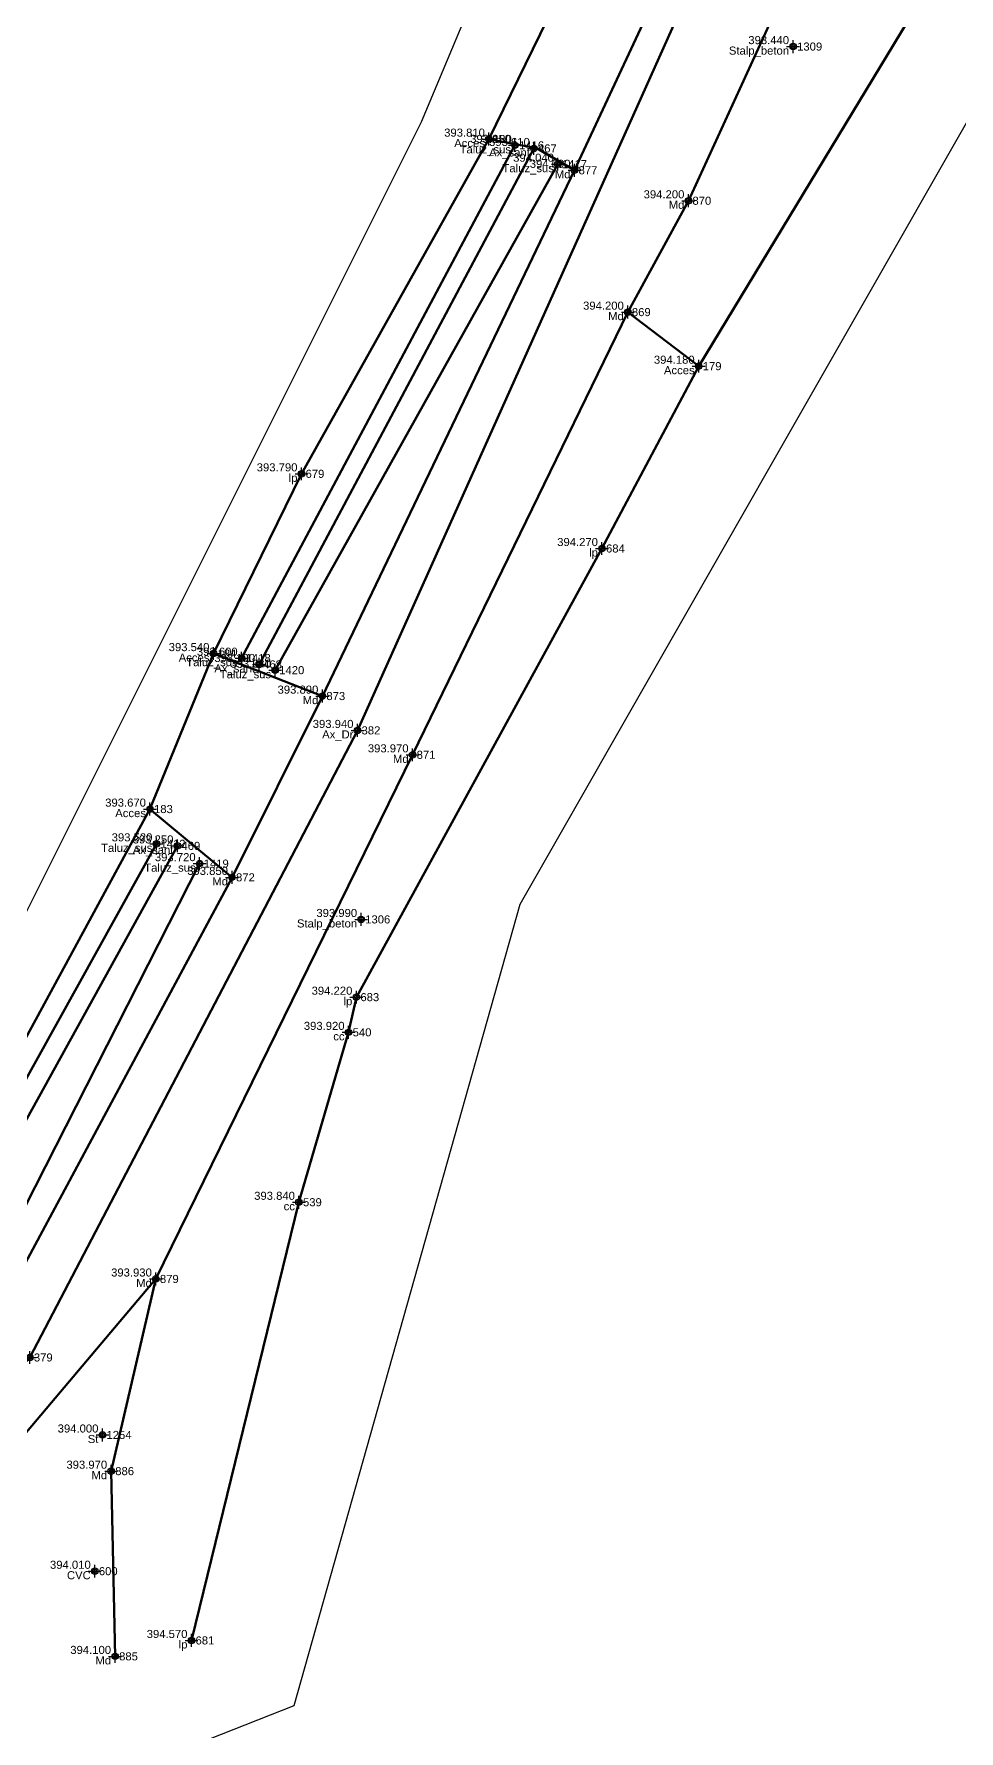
# Model space of a CAD drawing. Extents: x 396921 to 401273, y 555385 to 556691.
# Drawn here: x 401168.7 to 401197.3, y 555538.2 to 555590.8 of the extents above; entities that cross this region are included whole.
import ezdxf
from ezdxf.enums import TextEntityAlignment as Align

# ---------------------------------------------------------------- set-up
doc = ezdxf.new("R2010")
doc.units = 0
doc.header["$PDMODE"] = 34
doc.header["$PDSIZE"] = 0.2
for name, color, linetype in [('Boundary', 30, 'Continuous'), ('TOPO_CERC', 1, 'Continuous'), ('TOPO_CODE', 7, 'Continuous'), ('TOPO_ELEVATION', 7, 'Continuous'), ('TOPO_POINT_ID', 7, 'Continuous'), ('TOPO_POINTS', 7, 'Continuous'), ('TOPO_SYMBOL', 1, 'Continuous')]:
    doc.layers.add(name, color=color, linetype=linetype)
doc.layers.add('RO-LINES-LIN', color=7, linetype='Continuous', lineweight=25)
doc.styles.get("Standard").update_dxf_attribs({"font": 'arial.ttf'})

# ---------------------------------------------------------------- blocks, each defined once
blk = doc.blocks.new('PUNCTOPO')
at = {"layer": 'TOPO_CERC'}
blk.add_circle((0, 0), 0.25, dxfattribs=at)
at = {"layer": 'TOPO_SYMBOL'}
blk.add_point((0, 0), dxfattribs=at)

msp = doc.modelspace()

# ---------------------------------------------------------------- linework, layer by layer
at = {"layer": 'Boundary'}
for points in [[(400880.66, 555408.189), (400916.959, 555426.687), (400946.261, 555442.317), (400977.105, 555457.993), (401025.432, 555485.671), (401083.474, 555513.341), (401105.409, 555523.908), (401152.862, 555545.667), (401162.9, 555552.508), (401180.688, 555588.091), (401197.47, 555628.147), (401203.874, 555645.13), (401209.728, 555673.741)], [(400782.27, 555419.966), (400797.443, 555426.234), (400823.731, 555430.88), (400845.583, 555433.73), (400857.374, 555427.942), (400863.163, 555414.672), (400862.601, 555402.472), (400857.601, 555398.287), (400866.931, 555384.958), (400885.38, 555397.162), (400895.546, 555393.538), (400925.352, 555411.951), (401008.877, 555457.734), (401046.565, 555480.639), (401055.061, 555475.118), (401072.195, 555493.804), (401097.17, 555507.715), (401176.75, 555538.999), (401183.742, 555563.846), (401200.309, 555592.866), (401215.918, 555634.989), (401234.326, 555668.538)]]:
    msp.add_lwpolyline(points, dxfattribs=at)
at = {"layer": 'RO-LINES-LIN', "lineweight": 100}
for points in [[(401229.29, 555667.199, 397.02), (401223.862, 555661.315, 396.33), (401219.169, 555655.846, 395.86), (401216.249, 555651.463, 395.66), (401214.221, 555647.73, 395.4), (401211.42, 555640.858, 394.49), (401209.664, 555636.062, 394.29), (401205.465, 555623.931, 393.88), (401203.711, 555619.582, 393.85), (401196.409, 555601.569, 393.55), (401192.599, 555593.597, 393.47), (401188.959, 555585.648, 394.2), (401187.083, 555582.196, 394.2), (401180.416, 555568.472, 393.97), (401172.462, 555552.223, 393.93), (401171.078, 555546.265, 393.97), (401171.198, 555540.523, 394.1)], [(401214.159, 555661.389, 395.68), (401208.976, 555638.929, 394.33), (401203.479, 555624.544, 393.87), (401178.708, 555569.229, 393.94), (401168.557, 555549.789, 393.88), (401164.726, 555545.703, 393.86), (401154.777, 555539.594, 393.87), (401118.275, 555524.8, 393.99), (401021.682, 555476.262, 394.87), (400953.042, 555438.594, 396.3), (400933.143, 555428.093, 396.67), (400917.402, 555420.535, 396.77), (400894.823, 555408.414, 396.69), (400875.034, 555399.312, 395.6)], [(401028.589, 555482.081, 394.72), (401080.095, 555508.961, 394.35), (401085.371, 555511.363, 394.33), (401116.932, 555526.871, 393.9), (401147.427, 555538.866, 393.76), (401153.963, 555541.122, 393.76), (401159.951, 555544.257, 393.81), (401163.825, 555546.807, 393.77), (401167.335, 555550.713, 393.79), (401174.82, 555564.673, 393.85), (401177.619, 555570.293, 393.89), (401185.432, 555586.594, 394.09), (401187.552, 555591.135, 394.14), (401201.649, 555624.844, 393.86), (401204.126, 555631.466, 393.94), (401207.037, 555639.31, 394.24), (401209.238, 555646.509, 395.24)], [(401178.432, 555559.869, 393.92), (401178.432, 555559.869, 393.92), (401178.673, 555560.959, 394.22), (401186.282, 555574.868, 394.27), (401189.277, 555580.52, 394.18), (401196.403, 555592.305, 394.33)], [(401187.552, 555591.135, 394.14), (401185.053, 555592.222, 393.77), (401182.78, 555587.56, 393.81), (401184.257, 555587.279, 393.957), (401185.432, 555586.594, 394.09)], [(401182.78, 555587.56, 393.81), (401176.973, 555577.183, 393.79), (401174.246, 555571.611, 393.54)], [(401175.119, 555571.469, 393.6), (401183.587, 555587.366, 393.85)], [(401184.172, 555587.271, 393.61), (401175.659, 555571.274, 393.19)], [(401176.158, 555571.096, 393.64), (401184.917, 555586.783, 394.04)], [(401189.277, 555580.52, 394.18), (401187.083, 555582.196, 394.2)], [(401177.619, 555570.293, 393.89), (401174.246, 555571.611, 393.54), (401172.279, 555566.79, 393.67), (401174.82, 555564.673, 393.85)], [(401172.279, 555566.79, 393.67), (401164.607, 555552.635, 393.27), (401161.146, 555548.816, 393.35), (401160.563, 555548.176, 393.4), (401152.489, 555543.47, 393.49)], [(401153.159, 555542.846, 393.53), (401158.675, 555545.842, 393.4), (401161.534, 555548.484, 393.27), (401165.119, 555552.448, 393.2), (401172.479, 555565.713, 393.52)], [(401173.13, 555565.649, 393.25), (401165.708, 555552.208, 392.9), (401162.001, 555548.185, 393.06), (401158.971, 555545.41, 393.22), (401153.277, 555542.572, 393.45)], [(401153.548, 555541.907, 393.69), (401159.436, 555544.533, 393.8), (401163.036, 555547.368, 393.83), (401166.797, 555551.322, 393.69), (401173.818, 555565.099, 393.72)], [(401176.894, 555554.601, 393.84), (401178.432, 555559.869, 393.92)], [(401173.565, 555541.017, 394.57), (401176.894, 555554.601, 393.84)], [(401165.66, 555544.162, 393.9), (401172.462, 555552.223, 393.93)]]:
    msp.add_polyline3d(points, dxfattribs=at)

# ---------------------------------------------------------------- block references
at = {"layer": 'TOPO_POINTS'}
ref = msp.add_blockref('PUNCTOPO', (401192.202, 555590.428, 393.44), dxfattribs=dict(at, xscale=0.25, yscale=0.25, zscale=0.25))
ref.add_attrib('POINT', '1309', dxfattribs={"layer": 'TOPO_POINT_ID', "height": 0.25}).set_placement((401192.327, 555590.428, 393.44), align=Align.MIDDLE_LEFT)
ref.add_attrib('ELEVATION', '393.440', dxfattribs={"layer": 'TOPO_ELEVATION', "height": 0.25}).set_placement((401192.077, 555590.428, 393.44), align=Align.BOTTOM_RIGHT)
ref.add_attrib('CODE', 'Stalp_beton', dxfattribs={"layer": 'TOPO_CODE', "height": 0.25}).set_placement((401192.077, 555590.428, 393.44), align=Align.TOP_RIGHT)
ref = msp.add_blockref('PUNCTOPO', (401182.78, 555587.56, 393.81), dxfattribs=dict(at, xscale=0.25, yscale=0.25, zscale=0.25))
ref.add_attrib('POINT', '180', dxfattribs={"layer": 'TOPO_POINT_ID', "height": 0.25}).set_placement((401182.905, 555587.56, 393.81), align=Align.MIDDLE_LEFT)
ref.add_attrib('ELEVATION', '393.810', dxfattribs={"layer": 'TOPO_ELEVATION', "height": 0.25}).set_placement((401182.655, 555587.56, 393.81), align=Align.BOTTOM_RIGHT)
ref.add_attrib('CODE', 'Acces', dxfattribs={"layer": 'TOPO_CODE', "height": 0.25}).set_placement((401182.655, 555587.56, 393.81), align=Align.TOP_RIGHT)
ref = msp.add_blockref('PUNCTOPO', (401183.587, 555587.366, 393.85), dxfattribs=dict(at, xscale=0.25, yscale=0.25, zscale=0.25))
ref.add_attrib('POINT', '1416', dxfattribs={"layer": 'TOPO_POINT_ID', "height": 0.25}).set_placement((401183.712, 555587.366, 393.85), align=Align.MIDDLE_LEFT)
ref.add_attrib('ELEVATION', '393.850', dxfattribs={"layer": 'TOPO_ELEVATION', "height": 0.25}).set_placement((401183.462, 555587.366, 393.85), align=Align.BOTTOM_RIGHT)
ref.add_attrib('CODE', 'Taluz_sus', dxfattribs={"layer": 'TOPO_CODE', "height": 0.25}).set_placement((401183.462, 555587.366, 393.85), align=Align.TOP_RIGHT)
ref = msp.add_blockref('PUNCTOPO', (401184.172, 555587.271, 393.61), dxfattribs=dict(at, xscale=0.25, yscale=0.25, zscale=0.25))
ref.add_attrib('POINT', '467', dxfattribs={"layer": 'TOPO_POINT_ID', "height": 0.25}).set_placement((401184.297, 555587.271, 393.61), align=Align.MIDDLE_LEFT)
ref.add_attrib('ELEVATION', '393.610', dxfattribs={"layer": 'TOPO_ELEVATION', "height": 0.25}).set_placement((401184.047, 555587.271, 393.61), align=Align.BOTTOM_RIGHT)
ref.add_attrib('CODE', 'Ax_sant', dxfattribs={"layer": 'TOPO_CODE', "height": 0.25}).set_placement((401184.047, 555587.271, 393.61), align=Align.TOP_RIGHT)
ref = msp.add_blockref('PUNCTOPO', (401184.917, 555586.783, 394.04), dxfattribs=dict(at, xscale=0.25, yscale=0.25, zscale=0.25))
ref.add_attrib('POINT', '1417', dxfattribs={"layer": 'TOPO_POINT_ID', "height": 0.25}).set_placement((401185.042, 555586.783, 394.04), align=Align.MIDDLE_LEFT)
ref.add_attrib('ELEVATION', '394.040', dxfattribs={"layer": 'TOPO_ELEVATION', "height": 0.25}).set_placement((401184.792, 555586.783, 394.04), align=Align.BOTTOM_RIGHT)
ref.add_attrib('CODE', 'Taluz_sus', dxfattribs={"layer": 'TOPO_CODE', "height": 0.25}).set_placement((401184.792, 555586.783, 394.04), align=Align.TOP_RIGHT)
ref = msp.add_blockref('PUNCTOPO', (401185.432, 555586.594, 394.09), dxfattribs=dict(at, xscale=0.25, yscale=0.25, zscale=0.25))
ref.add_attrib('POINT', '877', dxfattribs={"layer": 'TOPO_POINT_ID', "height": 0.25}).set_placement((401185.557, 555586.594, 394.09), align=Align.MIDDLE_LEFT)
ref.add_attrib('ELEVATION', '394.090', dxfattribs={"layer": 'TOPO_ELEVATION', "height": 0.25}).set_placement((401185.307, 555586.594, 394.09), align=Align.BOTTOM_RIGHT)
ref.add_attrib('CODE', 'Md', dxfattribs={"layer": 'TOPO_CODE', "height": 0.25}).set_placement((401185.307, 555586.594, 394.09), align=Align.TOP_RIGHT)
ref = msp.add_blockref('PUNCTOPO', (401188.959, 555585.648, 394.2), dxfattribs=dict(at, xscale=0.25, yscale=0.25, zscale=0.25))
ref.add_attrib('POINT', '870', dxfattribs={"layer": 'TOPO_POINT_ID', "height": 0.25}).set_placement((401189.084, 555585.648, 394.2), align=Align.MIDDLE_LEFT)
ref.add_attrib('ELEVATION', '394.200', dxfattribs={"layer": 'TOPO_ELEVATION', "height": 0.25}).set_placement((401188.834, 555585.648, 394.2), align=Align.BOTTOM_RIGHT)
ref.add_attrib('CODE', 'Md', dxfattribs={"layer": 'TOPO_CODE', "height": 0.25}).set_placement((401188.834, 555585.648, 394.2), align=Align.TOP_RIGHT)
ref = msp.add_blockref('PUNCTOPO', (401187.083, 555582.196, 394.2), dxfattribs=dict(at, xscale=0.25, yscale=0.25, zscale=0.25))
ref.add_attrib('POINT', '869', dxfattribs={"layer": 'TOPO_POINT_ID', "height": 0.25}).set_placement((401187.208, 555582.196, 394.2), align=Align.MIDDLE_LEFT)
ref.add_attrib('ELEVATION', '394.200', dxfattribs={"layer": 'TOPO_ELEVATION', "height": 0.25}).set_placement((401186.958, 555582.196, 394.2), align=Align.BOTTOM_RIGHT)
ref.add_attrib('CODE', 'Md', dxfattribs={"layer": 'TOPO_CODE', "height": 0.25}).set_placement((401186.958, 555582.196, 394.2), align=Align.TOP_RIGHT)
ref = msp.add_blockref('PUNCTOPO', (401189.277, 555580.52, 394.18), dxfattribs=dict(at, xscale=0.25, yscale=0.25, zscale=0.25))
ref.add_attrib('POINT', '179', dxfattribs={"layer": 'TOPO_POINT_ID', "height": 0.25}).set_placement((401189.402, 555580.52, 394.18), align=Align.MIDDLE_LEFT)
ref.add_attrib('ELEVATION', '394.180', dxfattribs={"layer": 'TOPO_ELEVATION', "height": 0.25}).set_placement((401189.152, 555580.52, 394.18), align=Align.BOTTOM_RIGHT)
ref.add_attrib('CODE', 'Acces', dxfattribs={"layer": 'TOPO_CODE', "height": 0.25}).set_placement((401189.152, 555580.52, 394.18), align=Align.TOP_RIGHT)
ref = msp.add_blockref('PUNCTOPO', (401176.973, 555577.183, 393.79), dxfattribs=dict(at, xscale=0.25, yscale=0.25, zscale=0.25))
ref.add_attrib('POINT', '679', dxfattribs={"layer": 'TOPO_POINT_ID', "height": 0.25}).set_placement((401177.098, 555577.183, 393.79), align=Align.MIDDLE_LEFT)
ref.add_attrib('ELEVATION', '393.790', dxfattribs={"layer": 'TOPO_ELEVATION', "height": 0.25}).set_placement((401176.848, 555577.183, 393.79), align=Align.BOTTOM_RIGHT)
ref.add_attrib('CODE', 'lp', dxfattribs={"layer": 'TOPO_CODE', "height": 0.25}).set_placement((401176.848, 555577.183, 393.79), align=Align.TOP_RIGHT)
ref = msp.add_blockref('PUNCTOPO', (401186.282, 555574.868, 394.27), dxfattribs=dict(at, xscale=0.25, yscale=0.25, zscale=0.25))
ref.add_attrib('POINT', '684', dxfattribs={"layer": 'TOPO_POINT_ID', "height": 0.25}).set_placement((401186.407, 555574.868, 394.27), align=Align.MIDDLE_LEFT)
ref.add_attrib('ELEVATION', '394.270', dxfattribs={"layer": 'TOPO_ELEVATION', "height": 0.25}).set_placement((401186.157, 555574.868, 394.27), align=Align.BOTTOM_RIGHT)
ref.add_attrib('CODE', 'lp', dxfattribs={"layer": 'TOPO_CODE', "height": 0.25}).set_placement((401186.157, 555574.868, 394.27), align=Align.TOP_RIGHT)
ref = msp.add_blockref('PUNCTOPO', (401174.246, 555571.611, 393.54), dxfattribs=dict(at, xscale=0.25, yscale=0.25, zscale=0.25))
ref.add_attrib('POINT', '184', dxfattribs={"layer": 'TOPO_POINT_ID', "height": 0.25}).set_placement((401174.371, 555571.611, 393.54), align=Align.MIDDLE_LEFT)
ref.add_attrib('ELEVATION', '393.540', dxfattribs={"layer": 'TOPO_ELEVATION', "height": 0.25}).set_placement((401174.121, 555571.611, 393.54), align=Align.BOTTOM_RIGHT)
ref.add_attrib('CODE', 'Acces', dxfattribs={"layer": 'TOPO_CODE', "height": 0.25}).set_placement((401174.121, 555571.611, 393.54), align=Align.TOP_RIGHT)
ref = msp.add_blockref('PUNCTOPO', (401175.119, 555571.469, 393.6), dxfattribs=dict(at, xscale=0.25, yscale=0.25, zscale=0.25))
ref.add_attrib('POINT', '1418', dxfattribs={"layer": 'TOPO_POINT_ID', "height": 0.25}).set_placement((401175.244, 555571.469, 393.6), align=Align.MIDDLE_LEFT)
ref.add_attrib('ELEVATION', '393.600', dxfattribs={"layer": 'TOPO_ELEVATION', "height": 0.25}).set_placement((401174.994, 555571.469, 393.6), align=Align.BOTTOM_RIGHT)
ref.add_attrib('CODE', 'Taluz_sus', dxfattribs={"layer": 'TOPO_CODE', "height": 0.25}).set_placement((401174.994, 555571.469, 393.6), align=Align.TOP_RIGHT)
ref = msp.add_blockref('PUNCTOPO', (401175.659, 555571.274, 393.19), dxfattribs=dict(at, xscale=0.25, yscale=0.25, zscale=0.25))
ref.add_attrib('POINT', '468', dxfattribs={"layer": 'TOPO_POINT_ID', "height": 0.25}).set_placement((401175.784, 555571.274, 393.19), align=Align.MIDDLE_LEFT)
ref.add_attrib('ELEVATION', '393.190', dxfattribs={"layer": 'TOPO_ELEVATION', "height": 0.25}).set_placement((401175.534, 555571.274, 393.19), align=Align.BOTTOM_RIGHT)
ref.add_attrib('CODE', 'Ax_sant', dxfattribs={"layer": 'TOPO_CODE', "height": 0.25}).set_placement((401175.534, 555571.274, 393.19), align=Align.TOP_RIGHT)
ref = msp.add_blockref('PUNCTOPO', (401176.158, 555571.096, 393.64), dxfattribs=dict(at, xscale=0.25, yscale=0.25, zscale=0.25))
ref.add_attrib('POINT', '1420', dxfattribs={"layer": 'TOPO_POINT_ID', "height": 0.25}).set_placement((401176.283, 555571.096, 393.64), align=Align.MIDDLE_LEFT)
ref.add_attrib('ELEVATION', '393.640', dxfattribs={"layer": 'TOPO_ELEVATION', "height": 0.25}).set_placement((401176.033, 555571.096, 393.64), align=Align.BOTTOM_RIGHT)
ref.add_attrib('CODE', 'Taluz_sus', dxfattribs={"layer": 'TOPO_CODE', "height": 0.25}).set_placement((401176.033, 555571.096, 393.64), align=Align.TOP_RIGHT)
ref = msp.add_blockref('PUNCTOPO', (401177.619, 555570.293, 393.89), dxfattribs=dict(at, xscale=0.25, yscale=0.25, zscale=0.25))
ref.add_attrib('POINT', '873', dxfattribs={"layer": 'TOPO_POINT_ID', "height": 0.25}).set_placement((401177.744, 555570.293, 393.89), align=Align.MIDDLE_LEFT)
ref.add_attrib('ELEVATION', '393.890', dxfattribs={"layer": 'TOPO_ELEVATION', "height": 0.25}).set_placement((401177.494, 555570.293, 393.89), align=Align.BOTTOM_RIGHT)
ref.add_attrib('CODE', 'Md', dxfattribs={"layer": 'TOPO_CODE', "height": 0.25}).set_placement((401177.494, 555570.293, 393.89), align=Align.TOP_RIGHT)
ref = msp.add_blockref('PUNCTOPO', (401178.708, 555569.229, 393.94), dxfattribs=dict(at, xscale=0.25, yscale=0.25, zscale=0.25))
ref.add_attrib('POINT', '382', dxfattribs={"layer": 'TOPO_POINT_ID', "height": 0.25}).set_placement((401178.833, 555569.229, 393.94), align=Align.MIDDLE_LEFT)
ref.add_attrib('ELEVATION', '393.940', dxfattribs={"layer": 'TOPO_ELEVATION', "height": 0.25}).set_placement((401178.583, 555569.229, 393.94), align=Align.BOTTOM_RIGHT)
ref.add_attrib('CODE', 'Ax_Dr', dxfattribs={"layer": 'TOPO_CODE', "height": 0.25}).set_placement((401178.583, 555569.229, 393.94), align=Align.TOP_RIGHT)
ref = msp.add_blockref('PUNCTOPO', (401180.416, 555568.472, 393.97), dxfattribs=dict(at, xscale=0.25, yscale=0.25, zscale=0.25))
ref.add_attrib('POINT', '871', dxfattribs={"layer": 'TOPO_POINT_ID', "height": 0.25}).set_placement((401180.541, 555568.472, 393.97), align=Align.MIDDLE_LEFT)
ref.add_attrib('ELEVATION', '393.970', dxfattribs={"layer": 'TOPO_ELEVATION', "height": 0.25}).set_placement((401180.291, 555568.472, 393.97), align=Align.BOTTOM_RIGHT)
ref.add_attrib('CODE', 'Md', dxfattribs={"layer": 'TOPO_CODE', "height": 0.25}).set_placement((401180.291, 555568.472, 393.97), align=Align.TOP_RIGHT)
ref = msp.add_blockref('PUNCTOPO', (401172.279, 555566.79, 393.67), dxfattribs=dict(at, xscale=0.25, yscale=0.25, zscale=0.25))
ref.add_attrib('POINT', '183', dxfattribs={"layer": 'TOPO_POINT_ID', "height": 0.25}).set_placement((401172.404, 555566.79, 393.67), align=Align.MIDDLE_LEFT)
ref.add_attrib('ELEVATION', '393.670', dxfattribs={"layer": 'TOPO_ELEVATION', "height": 0.25}).set_placement((401172.154, 555566.79, 393.67), align=Align.BOTTOM_RIGHT)
ref.add_attrib('CODE', 'Acces', dxfattribs={"layer": 'TOPO_CODE', "height": 0.25}).set_placement((401172.154, 555566.79, 393.67), align=Align.TOP_RIGHT)
ref = msp.add_blockref('PUNCTOPO', (401172.479, 555565.713, 393.52), dxfattribs=dict(at, xscale=0.25, yscale=0.25, zscale=0.25))
ref.add_attrib('POINT', '1412', dxfattribs={"layer": 'TOPO_POINT_ID', "height": 0.25}).set_placement((401172.604, 555565.713, 393.52), align=Align.MIDDLE_LEFT)
ref.add_attrib('ELEVATION', '393.520', dxfattribs={"layer": 'TOPO_ELEVATION', "height": 0.25}).set_placement((401172.354, 555565.713, 393.52), align=Align.BOTTOM_RIGHT)
ref.add_attrib('CODE', 'Taluz_sus', dxfattribs={"layer": 'TOPO_CODE', "height": 0.25}).set_placement((401172.354, 555565.713, 393.52), align=Align.TOP_RIGHT)
ref = msp.add_blockref('PUNCTOPO', (401173.13, 555565.649, 393.25), dxfattribs=dict(at, xscale=0.25, yscale=0.25, zscale=0.25))
ref.add_attrib('POINT', '469', dxfattribs={"layer": 'TOPO_POINT_ID', "height": 0.25}).set_placement((401173.255, 555565.649, 393.25), align=Align.MIDDLE_LEFT)
ref.add_attrib('ELEVATION', '393.250', dxfattribs={"layer": 'TOPO_ELEVATION', "height": 0.25}).set_placement((401173.005, 555565.649, 393.25), align=Align.BOTTOM_RIGHT)
ref.add_attrib('CODE', 'Ax_sant', dxfattribs={"layer": 'TOPO_CODE', "height": 0.25}).set_placement((401173.005, 555565.649, 393.25), align=Align.TOP_RIGHT)
ref = msp.add_blockref('PUNCTOPO', (401173.818, 555565.099, 393.72), dxfattribs=dict(at, xscale=0.25, yscale=0.25, zscale=0.25))
ref.add_attrib('POINT', '1419', dxfattribs={"layer": 'TOPO_POINT_ID', "height": 0.25}).set_placement((401173.943, 555565.099, 393.72), align=Align.MIDDLE_LEFT)
ref.add_attrib('ELEVATION', '393.720', dxfattribs={"layer": 'TOPO_ELEVATION', "height": 0.25}).set_placement((401173.693, 555565.099, 393.72), align=Align.BOTTOM_RIGHT)
ref.add_attrib('CODE', 'Taluz_sus', dxfattribs={"layer": 'TOPO_CODE', "height": 0.25}).set_placement((401173.693, 555565.099, 393.72), align=Align.TOP_RIGHT)
ref = msp.add_blockref('PUNCTOPO', (401174.82, 555564.673, 393.85), dxfattribs=dict(at, xscale=0.25, yscale=0.25, zscale=0.25))
ref.add_attrib('POINT', '872', dxfattribs={"layer": 'TOPO_POINT_ID', "height": 0.25}).set_placement((401174.945, 555564.673, 393.85), align=Align.MIDDLE_LEFT)
ref.add_attrib('ELEVATION', '393.850', dxfattribs={"layer": 'TOPO_ELEVATION', "height": 0.25}).set_placement((401174.695, 555564.673, 393.85), align=Align.BOTTOM_RIGHT)
ref.add_attrib('CODE', 'Md', dxfattribs={"layer": 'TOPO_CODE', "height": 0.25}).set_placement((401174.695, 555564.673, 393.85), align=Align.TOP_RIGHT)
ref = msp.add_blockref('PUNCTOPO', (401178.821, 555563.369, 393.99), dxfattribs=dict(at, xscale=0.25, yscale=0.25, zscale=0.25))
ref.add_attrib('POINT', '1306', dxfattribs={"layer": 'TOPO_POINT_ID', "height": 0.25}).set_placement((401178.946, 555563.369, 393.99), align=Align.MIDDLE_LEFT)
ref.add_attrib('ELEVATION', '393.990', dxfattribs={"layer": 'TOPO_ELEVATION', "height": 0.25}).set_placement((401178.696, 555563.369, 393.99), align=Align.BOTTOM_RIGHT)
ref.add_attrib('CODE', 'Stalp_beton', dxfattribs={"layer": 'TOPO_CODE', "height": 0.25}).set_placement((401178.696, 555563.369, 393.99), align=Align.TOP_RIGHT)
ref = msp.add_blockref('PUNCTOPO', (401178.673, 555560.959, 394.22), dxfattribs=dict(at, xscale=0.25, yscale=0.25, zscale=0.25))
ref.add_attrib('POINT', '683', dxfattribs={"layer": 'TOPO_POINT_ID', "height": 0.25}).set_placement((401178.798, 555560.959, 394.22), align=Align.MIDDLE_LEFT)
ref.add_attrib('ELEVATION', '394.220', dxfattribs={"layer": 'TOPO_ELEVATION', "height": 0.25}).set_placement((401178.548, 555560.959, 394.22), align=Align.BOTTOM_RIGHT)
ref.add_attrib('CODE', 'lp', dxfattribs={"layer": 'TOPO_CODE', "height": 0.25}).set_placement((401178.548, 555560.959, 394.22), align=Align.TOP_RIGHT)
ref = msp.add_blockref('PUNCTOPO', (401178.432, 555559.869, 393.92), dxfattribs=dict(at, xscale=0.25, yscale=0.25, zscale=0.25))
ref.add_attrib('POINT', '540', dxfattribs={"layer": 'TOPO_POINT_ID', "height": 0.25}).set_placement((401178.557, 555559.869, 393.92), align=Align.MIDDLE_LEFT)
ref.add_attrib('ELEVATION', '393.920', dxfattribs={"layer": 'TOPO_ELEVATION', "height": 0.25}).set_placement((401178.307, 555559.869, 393.92), align=Align.BOTTOM_RIGHT)
ref.add_attrib('CODE', 'cc', dxfattribs={"layer": 'TOPO_CODE', "height": 0.25}).set_placement((401178.307, 555559.869, 393.92), align=Align.TOP_RIGHT)
ref = msp.add_blockref('PUNCTOPO', (401176.894, 555554.601, 393.84), dxfattribs=dict(at, xscale=0.25, yscale=0.25, zscale=0.25))
ref.add_attrib('POINT', '539', dxfattribs={"layer": 'TOPO_POINT_ID', "height": 0.25}).set_placement((401177.019, 555554.601, 393.84), align=Align.MIDDLE_LEFT)
ref.add_attrib('ELEVATION', '393.840', dxfattribs={"layer": 'TOPO_ELEVATION', "height": 0.25}).set_placement((401176.769, 555554.601, 393.84), align=Align.BOTTOM_RIGHT)
ref.add_attrib('CODE', 'cc', dxfattribs={"layer": 'TOPO_CODE', "height": 0.25}).set_placement((401176.769, 555554.601, 393.84), align=Align.TOP_RIGHT)
ref = msp.add_blockref('PUNCTOPO', (401172.462, 555552.223, 393.93), dxfattribs=dict(at, xscale=0.25, yscale=0.25, zscale=0.25))
ref.add_attrib('POINT', '879', dxfattribs={"layer": 'TOPO_POINT_ID', "height": 0.25}).set_placement((401172.587, 555552.223, 393.93), align=Align.MIDDLE_LEFT)
ref.add_attrib('ELEVATION', '393.930', dxfattribs={"layer": 'TOPO_ELEVATION', "height": 0.25}).set_placement((401172.337, 555552.223, 393.93), align=Align.BOTTOM_RIGHT)
ref.add_attrib('CODE', 'Md', dxfattribs={"layer": 'TOPO_CODE', "height": 0.25}).set_placement((401172.337, 555552.223, 393.93), align=Align.TOP_RIGHT)
ref = msp.add_blockref('PUNCTOPO', (401168.557, 555549.789, 393.88), dxfattribs=dict(at, xscale=0.25, yscale=0.25, zscale=0.25))
ref.add_attrib('POINT', '379', dxfattribs={"layer": 'TOPO_POINT_ID', "height": 0.25}).set_placement((401168.682, 555549.789, 393.88), align=Align.MIDDLE_LEFT)
ref.add_attrib('ELEVATION', '393.880', dxfattribs={"layer": 'TOPO_ELEVATION', "height": 0.25}).set_placement((401168.432, 555549.789, 393.88), align=Align.BOTTOM_RIGHT)
ref.add_attrib('CODE', 'Ax_Dr', dxfattribs={"layer": 'TOPO_CODE', "height": 0.25}).set_placement((401168.432, 555549.789, 393.88), align=Align.TOP_RIGHT)
ref = msp.add_blockref('PUNCTOPO', (401170.807, 555547.387, 394), dxfattribs=dict(at, xscale=0.25, yscale=0.25, zscale=0.25))
ref.add_attrib('POINT', '1254', dxfattribs={"layer": 'TOPO_POINT_ID', "height": 0.25}).set_placement((401170.932, 555547.387, 394), align=Align.MIDDLE_LEFT)
ref.add_attrib('ELEVATION', '394.000', dxfattribs={"layer": 'TOPO_ELEVATION', "height": 0.25}).set_placement((401170.682, 555547.387, 394), align=Align.BOTTOM_RIGHT)
ref.add_attrib('CODE', 'St', dxfattribs={"layer": 'TOPO_CODE', "height": 0.25}).set_placement((401170.682, 555547.387, 394), align=Align.TOP_RIGHT)
ref = msp.add_blockref('PUNCTOPO', (401171.078, 555546.265, 393.97), dxfattribs=dict(at, xscale=0.25, yscale=0.25, zscale=0.25))
ref.add_attrib('POINT', '886', dxfattribs={"layer": 'TOPO_POINT_ID', "height": 0.25}).set_placement((401171.203, 555546.265, 393.97), align=Align.MIDDLE_LEFT)
ref.add_attrib('ELEVATION', '393.970', dxfattribs={"layer": 'TOPO_ELEVATION', "height": 0.25}).set_placement((401170.953, 555546.265, 393.97), align=Align.BOTTOM_RIGHT)
ref.add_attrib('CODE', 'Md', dxfattribs={"layer": 'TOPO_CODE', "height": 0.25}).set_placement((401170.953, 555546.265, 393.97), align=Align.TOP_RIGHT)
ref = msp.add_blockref('PUNCTOPO', (401170.569, 555543.163, 394.01), dxfattribs=dict(at, xscale=0.25, yscale=0.25, zscale=0.25))
ref.add_attrib('POINT', '600', dxfattribs={"layer": 'TOPO_POINT_ID', "height": 0.25}).set_placement((401170.694, 555543.163, 394.01), align=Align.MIDDLE_LEFT)
ref.add_attrib('ELEVATION', '394.010', dxfattribs={"layer": 'TOPO_ELEVATION', "height": 0.25}).set_placement((401170.444, 555543.163, 394.01), align=Align.BOTTOM_RIGHT)
ref.add_attrib('CODE', 'CVC', dxfattribs={"layer": 'TOPO_CODE', "height": 0.25}).set_placement((401170.444, 555543.163, 394.01), align=Align.TOP_RIGHT)
ref = msp.add_blockref('PUNCTOPO', (401173.565, 555541.017, 394.57), dxfattribs=dict(at, xscale=0.25, yscale=0.25, zscale=0.25))
ref.add_attrib('POINT', '681', dxfattribs={"layer": 'TOPO_POINT_ID', "height": 0.25}).set_placement((401173.69, 555541.017, 394.57), align=Align.MIDDLE_LEFT)
ref.add_attrib('ELEVATION', '394.570', dxfattribs={"layer": 'TOPO_ELEVATION', "height": 0.25}).set_placement((401173.44, 555541.017, 394.57), align=Align.BOTTOM_RIGHT)
ref.add_attrib('CODE', 'lp', dxfattribs={"layer": 'TOPO_CODE', "height": 0.25}).set_placement((401173.44, 555541.017, 394.57), align=Align.TOP_RIGHT)
ref = msp.add_blockref('PUNCTOPO', (401171.198, 555540.523, 394.1), dxfattribs=dict(at, xscale=0.25, yscale=0.25, zscale=0.25))
ref.add_attrib('POINT', '885', dxfattribs={"layer": 'TOPO_POINT_ID', "height": 0.25}).set_placement((401171.323, 555540.523, 394.1), align=Align.MIDDLE_LEFT)
ref.add_attrib('ELEVATION', '394.100', dxfattribs={"layer": 'TOPO_ELEVATION', "height": 0.25}).set_placement((401171.073, 555540.523, 394.1), align=Align.BOTTOM_RIGHT)
ref.add_attrib('CODE', 'Md', dxfattribs={"layer": 'TOPO_CODE', "height": 0.25}).set_placement((401171.073, 555540.523, 394.1), align=Align.TOP_RIGHT)

doc.saveas('drawing.dxf')
